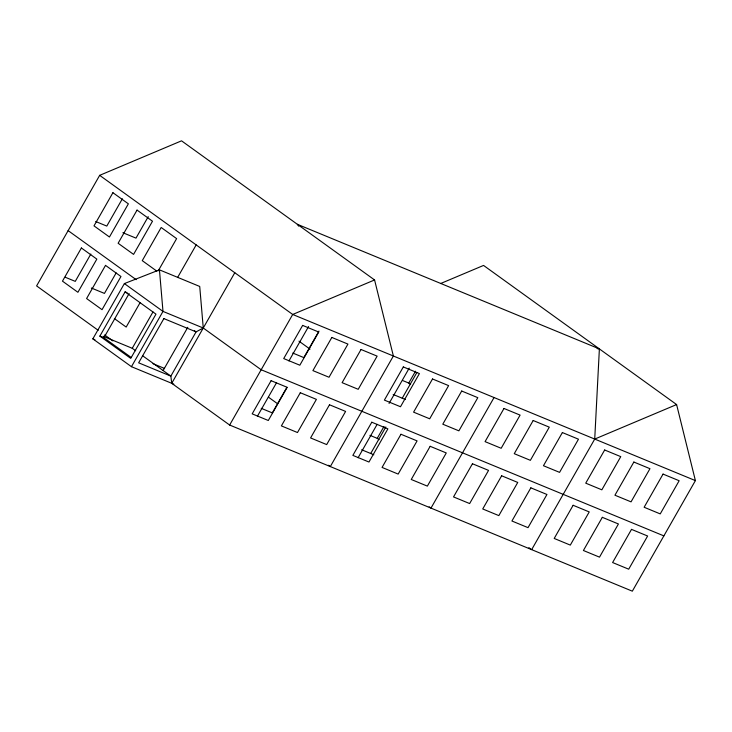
<?xml version="1.0" encoding="UTF-8"?>
<svg xmlns="http://www.w3.org/2000/svg" width="732" height="732" viewBox="0 0 732 732"><rect width="100%" height="100%" fill="white"/><g stroke="black" fill="none" stroke-linecap="round" stroke-linejoin="round"><path stroke-width="1.1" d="M531.661 549.641L594.723 439.072L599.38 348.908L297.357 224.303L298.702 226.142M328.476 465.25L330.315 466.568L393.377 356.008L374.574 279.953L181.536 140.828L99.671 175.341L36.6 285.91L98.189 330.297M90.832 254.059L75.259 281.372L65.185 277.218M122.372 198.775L106.79 226.087L95.718 221.522M116.141 272.926L104.447 293.413L91.363 288.015M148.23 216.672L135.987 238.129L122.894 232.73M173.841 384.172L131.458 366.686L92.845 338.861L124.385 283.577L159.448 269.852L199.726 286.459L203.258 328.018L261.168 369.752L663.869 535.888M125.09 291.885L155.971 314.147L130.744 358.378L99.863 336.116L125.09 291.885L127.103 292.718M99.863 336.116L103.889 337.781L129.116 293.55M140.087 302.673L126.169 327.067L114.357 318.557M158.258 270.803L176.622 238.614L161.177 227.478L142.264 260.647L156.794 271.124M103.148 336.281L132.245 348.286L152.988 311.923M177.602 277.483L196.185 244.909M131.458 366.686L162.989 311.402L159.448 269.852M163.126 370.548L187.795 327.305M440.527 283.568L483.559 265.432L676.597 404.558L695.4 480.604L632.329 591.172L229.638 425.036L171.727 383.303L234.789 272.734M229.638 425.036L292.699 314.467L374.574 279.953M257.417 416.224L276.476 382.809M288.948 360.94L308.565 326.536M286.88 387.338L272.304 412.894L261.223 408.328M318.969 331.074L303.835 357.609L292.763 353.044M358.085 457.756L377.145 424.34M389.058 403.451L409.243 368.077M369.907 435.32L377.227 438.34L383.989 426.491M402.49 380.466L408.767 383.056L415.52 371.206M370.712 453.492L385.846 426.957M402.243 398.208L416.819 372.661M494.054 397.54L430.983 508.109L429.144 506.782M594.723 439.072L676.597 404.558M597.129 348.606L599.38 348.908M695.4 480.604L292.699 314.467L99.671 175.341M393.185 394.475L405.354 399.498M92.845 338.861L94.913 339.712M153.015 363.685L164.535 368.434M361.645 449.759L373.823 454.773M408.767 383.056L410.597 384.382M298.985 341.167L310.011 349.118M377.227 438.34L379.066 439.667M528.897 547.655L530.737 548.973M68.131 230.626L136.152 279.651M194.364 330.644L196.075 331.88L203.258 328.018L162.989 311.402L124.385 283.577M268.37 397.11L277.565 403.735M132.245 348.286L135.676 350.756M142.749 355.853L170.849 376.111L171.727 383.303M104.621 334.936L112.893 340.902M103.889 337.781L131.138 357.417M81.389 247.983L62.467 281.152L77.912 292.288L96.834 259.11L81.389 247.983M112.92 192.699L93.998 225.868L109.443 237.003L128.365 203.825L112.92 192.699M105.518 265.377L86.596 298.546L102.041 309.673L120.963 276.504L105.518 265.377M137.049 210.093L118.126 243.262L133.572 254.388L152.494 221.22L137.049 210.093M163.867 318.594L138.641 362.816L170.849 376.111L196.075 331.88L163.867 318.594M271.105 380.686L252.183 413.855L268.296 420.497L287.209 387.329L271.105 380.686M302.636 325.401L283.714 358.57L299.827 365.213L318.749 332.044L302.636 325.401M300.303 392.727L281.381 425.896L297.485 432.539L316.407 399.37L300.303 392.727M331.834 337.443L312.912 370.612L329.025 377.255L347.938 344.086L331.834 337.443M329.492 404.769L310.578 437.937L326.682 444.589L345.605 411.421L329.492 404.769M361.032 349.484L342.109 382.662L358.213 389.305L377.136 356.136L361.032 349.484M371.783 422.218L352.861 455.386L368.965 462.029L387.887 428.861L371.783 422.218M403.314 366.933L384.392 400.102L400.495 406.745L419.418 373.576L403.314 366.933M400.971 434.259L382.058 467.428L398.162 474.08L417.084 440.902L400.971 434.259M432.511 378.975L413.589 412.143L429.693 418.796L448.615 385.618L432.511 378.975M430.169 446.3L411.247 479.478L427.36 486.121L446.273 452.952L430.169 446.3M461.7 391.025L442.787 424.194L458.891 430.837L477.813 397.668L461.7 391.025M472.451 463.749L453.529 496.918L469.642 503.561L488.564 470.392L472.451 463.749M503.982 408.465L485.069 441.634L501.173 448.277L520.095 415.108L503.982 408.465M501.649 475.791L482.727 508.96L498.84 515.612L517.753 482.443L501.649 475.791M533.18 420.507L514.257 453.684L530.371 460.327L549.293 427.159L533.18 420.507M530.846 487.841L511.924 521.01L528.028 527.653L546.95 494.484L530.846 487.841M562.377 432.557L543.455 465.726L559.568 472.369L578.481 439.2L562.377 432.557M573.129 505.281L554.206 538.45L570.31 545.102L589.233 511.924L573.129 505.281M604.659 449.997L585.737 483.166L601.85 489.818L620.763 456.64L604.659 449.997M602.326 517.323L583.404 550.501L599.508 557.144L618.43 523.975L602.326 517.323M633.857 462.048L614.935 495.216L631.048 501.859L649.961 468.69L633.857 462.048M631.515 529.373L612.602 562.542L628.706 569.185L647.628 536.016L631.515 529.373M663.055 474.089L644.133 507.258L660.237 513.901L679.159 480.732L663.055 474.089"/></g></svg>
